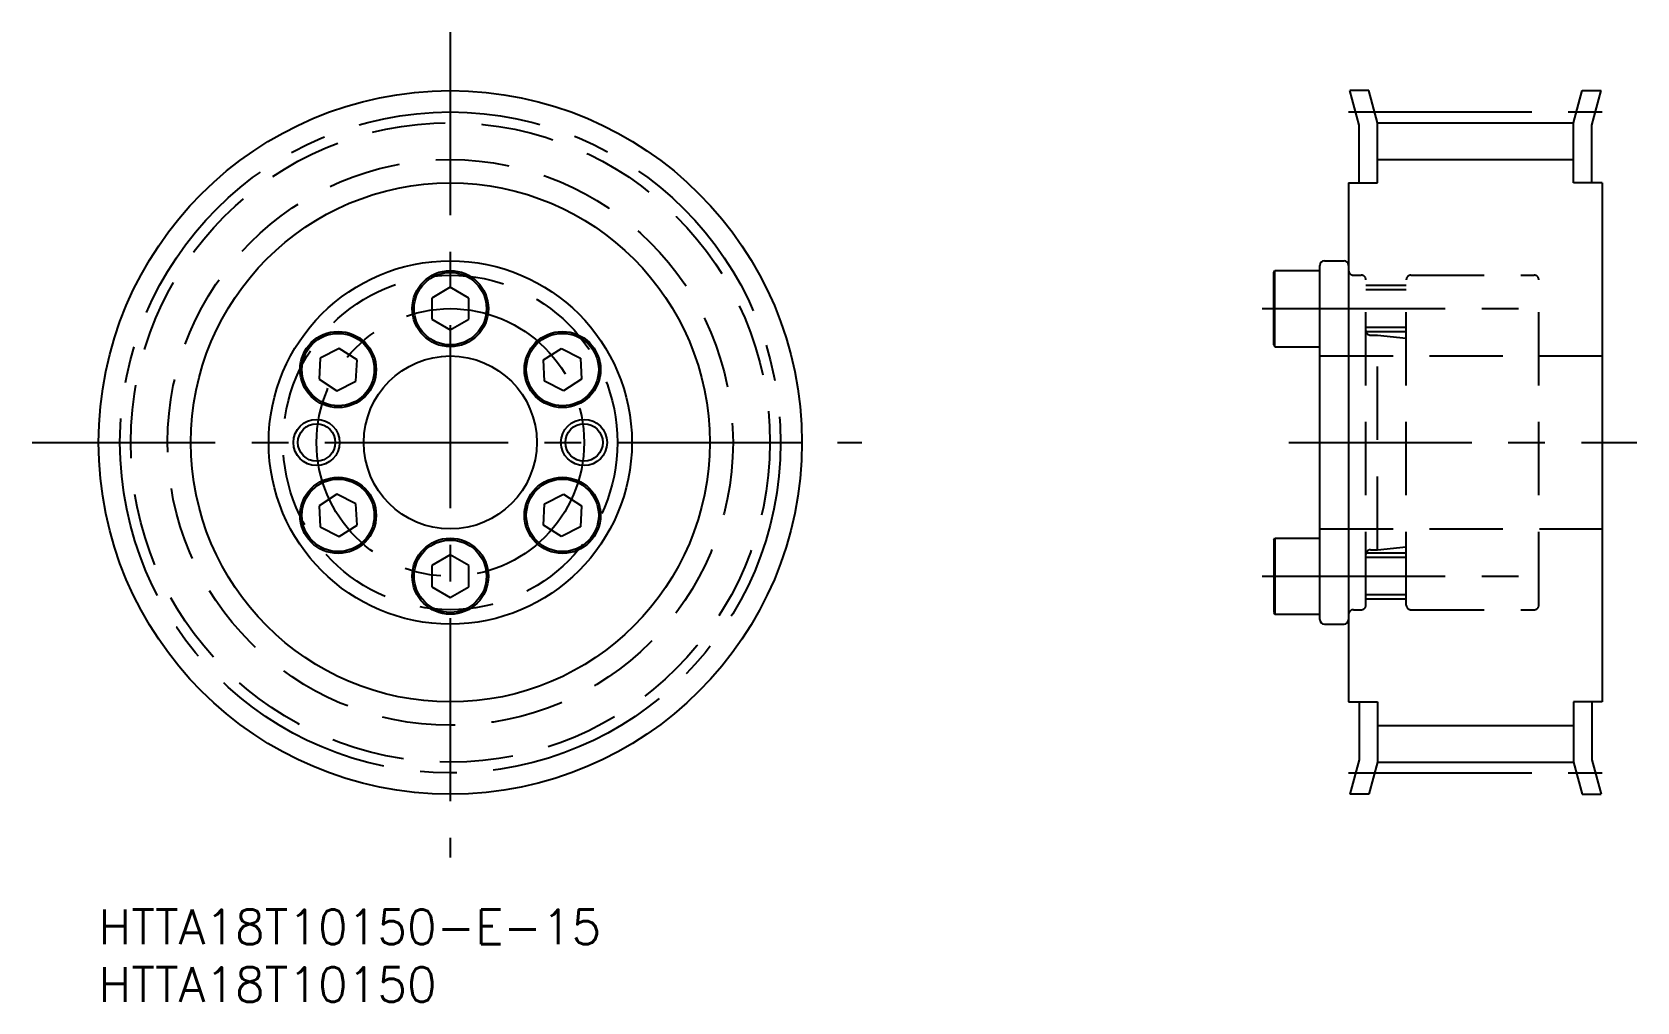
# Model space of a CAD drawing. Extents: x -6 to 133, y -8 to 76.
import ezdxf

# ---------------------------------------------------------------- set-up
doc = ezdxf.new("R2010")
doc.units = 0
doc.header["$LTSCALE"] = 0.5
doc.linetypes.add('CENTER', pattern=[50.8, 31.75, -6.35, 6.35, -6.35])
doc.linetypes.add('DASHED', pattern=[19.05, 12.7, -6.35])
for name, color, linetype in [('MSM_CENTER', 1, 'CENTER'), ('MSM_CONTINUOUS', 7, 'CONTINUOUS'), ('MSM_DASHED', 4, 'DASHED'), ('MSM_NARROW', 5, 'CONTINUOUS'), ('MSM_PART_NUMBER', 7, 'CONTINUOUS')]:
    doc.layers.add(name, color=color, linetype=linetype)
doc.styles.get("Standard").update_dxf_attribs({"font": 'txt.shx', "height": 3, "bigfont": 'bigfont.shx'})

# ---------------------------------------------------------------- blocks, each defined once
blk = doc.blocks.new('*U2')
at = {"layer": 'MSM_PART_NUMBER'}
blk.add_text('HTTA18T10150-E-15', height=3, dxfattribs=at).set_placement((0, -3))
blk = doc.blocks.new('*U3')
at = {"layer": 'MSM_PART_NUMBER'}
blk.add_text('HTTA18T10150', height=3, dxfattribs=at).set_placement((0, -8))

msp = doc.modelspace()

# ---------------------------------------------------------------- linework, layer by layer
at = {"layer": 'MSM_CENTER'}
for p, q in [((30.5, 76.08), (30.5, 4.53)), ((108.41, 69.15), (130.41, 69.15)), ((100.91, 52.1), (125.91, 52.1)), ((-5.77, 40.5), (66.18, 40.5)), ((103.21, 40.5), (133.41, 40.5)), ((100.91, 28.9), (125.91, 28.9)), ((108.41, 11.85), (130.41, 11.85))]:
    msp.add_line(p, q, dxfattribs=at)
for radius in [28.65, 11.6]:
    msp.add_circle((30.5, 40.5), radius, dxfattribs=at)
at = {"layer": 'MSM_CONTINUOUS'}
for p, q in [((109.31, 68.01), (108.51, 71)), ((110.17, 71), (108.51, 71)), ((110.91, 68.22), (110.17, 71)), ((127.91, 68.22), (128.65, 71)), ((128.65, 71), (130.31, 71)), ((129.51, 68.01), (130.31, 71)), ((110.91, 63), (110.91, 68.22)), ((110.91, 68.22), (127.91, 68.22)), ((127.91, 63), (127.91, 68.22)), ((109.31, 63), (109.31, 68.01)), ((129.51, 63), (129.51, 68.01)), ((108.41, 63), (108.41, 18)), ((108.41, 63), (110.91, 63)), ((130.41, 63), (127.91, 63)), ((130.41, 63), (130.41, 18)), ((105.91, 25.15), (105.91, 55.85)), ((106.31, 56.25), (108.01, 56.25)), ((101.91, 55.24), (102, 55.4)), ((101.91, 48.96), (101.91, 55.24)), ((102, 48.8), (102, 55.4)), ((102, 55.4), (105.91, 55.4)), ((30.5, 53.95), (28.9, 53.02)), ((28.9, 53.02), (28.9, 51.18)), ((32.1, 53.02), (30.5, 53.95)), ((31.3, 53.49), (31.3, 53.49)), ((31.7, 53.25), (31.7, 53.25)), ((32.1, 51.18), (32.1, 53.02)), ((28.9, 51.18), (30.5, 50.25)), ((30.5, 50.25), (32.1, 51.18)), ((101.91, 48.96), (102, 48.8)), ((102, 48.8), (105.91, 48.8)), ((19.22, 47.82), (19.13, 45.98)), ((20.87, 48.66), (19.22, 47.82)), ((22.42, 47.66), (20.87, 48.66)), ((22.32, 45.81), (22.42, 47.66)), ((38.58, 47.66), (40.13, 48.66)), ((38.68, 45.81), (38.58, 47.66)), ((40.13, 48.66), (41.78, 47.82)), ((41.78, 47.82), (41.87, 45.98)), ((19.13, 45.98), (20.67, 44.97)), ((41.87, 45.98), (40.33, 44.97)), ((20.67, 44.97), (22.32, 45.81)), ((40.33, 44.97), (38.68, 45.81)), ((20.67, 36.03), (19.13, 35.02)), ((19.13, 35.02), (19.22, 33.18)), ((22.32, 35.19), (20.67, 36.03)), ((22.42, 33.34), (22.32, 35.19)), ((38.58, 33.34), (38.68, 35.19)), ((38.68, 35.19), (40.33, 36.03)), ((40.33, 36.03), (41.87, 35.02)), ((41.87, 35.02), (41.78, 33.18)), ((19.22, 33.18), (20.87, 32.34)), ((20.87, 32.34), (22.42, 33.34)), ((40.13, 32.34), (38.58, 33.34)), ((41.78, 33.18), (40.13, 32.34)), ((101.91, 32.04), (102, 32.2)), ((101.91, 32.04), (101.91, 25.76)), ((102, 32.2), (105.91, 32.2)), ((102, 32.2), (102, 25.6)), ((30.5, 30.75), (28.9, 29.82)), ((32.1, 29.82), (30.5, 30.75)), ((28.9, 29.82), (28.9, 27.98)), ((32.1, 27.98), (32.1, 29.82)), ((28.9, 27.98), (30.5, 27.05)), ((30.5, 27.05), (32.1, 27.98)), ((101.91, 25.76), (102, 25.6)), ((102, 25.6), (105.91, 25.6)), ((106.31, 24.75), (108.01, 24.75)), ((108.41, 18), (110.91, 18)), ((109.31, 18), (109.31, 12.99)), ((110.91, 18), (110.91, 12.77)), ((127.91, 18), (127.91, 12.77)), ((130.41, 18), (127.91, 18)), ((129.51, 18), (129.51, 12.99)), ((109.31, 12.99), (108.51, 10)), ((110.91, 12.77), (110.17, 10)), ((110.91, 12.77), (127.91, 12.77)), ((127.91, 12.77), (128.65, 10)), ((129.51, 12.99), (130.31, 10)), ((110.17, 10), (108.51, 10)), ((128.65, 10), (130.31, 10))]:
    msp.add_line(p, q, dxfattribs=at)
for centre, radius in [((30.5, 40.5), 30.5), ((30.5, 40.5), 22.5), ((30.5, 40.5), 15.75), ((30.5, 52.1), 3.3), ((30.5, 52.1), 3.14), ((20.77, 46.82), 3.3), ((40.23, 46.82), 3.3), ((20.77, 46.82), 3.14), ((40.23, 46.82), 3.14), ((30.5, 40.5), 7.5), ((18.9, 40.5), 1.62), ((42.1, 40.5), 1.62), ((20.77, 34.18), 3.3), ((20.77, 34.18), 3.14), ((40.23, 34.18), 3.3), ((40.23, 34.18), 3.14), ((30.5, 28.9), 3.3), ((30.5, 28.9), 3.14)]:
    msp.add_circle(centre, radius, dxfattribs=at)
for centre, start, end in [((106.31, 55.85), 90, 180), ((108.01, 55.85), 0, 90), ((106.31, 25.15), 180, 270), ((108.01, 25.15), 270, 0)]:
    msp.add_arc(centre, 0.4, start, end, dxfattribs=at)
at = {"layer": 'MSM_DASHED'}
for p, q in [((108.82, 55), (109.51, 55)), ((109.91, 26.4), (109.91, 54.6)), ((113.41, 26.4), (113.41, 54.6)), ((113.81, 55), (124.51, 55)), ((124.91, 26.4), (124.91, 54.6)), ((113.41, 54.1), (109.91, 54.1)), ((113.41, 53.72), (109.91, 53.72)), ((113.41, 50.48), (109.91, 50.48)), ((113.41, 50.1), (109.93, 50.1)), ((110.32, 49.8), (110.91, 49.8)), ((110.91, 49.8), (113.41, 49.55)), ((110.91, 31.2), (110.91, 49.8)), ((105.91, 48), (130.41, 48)), ((105.91, 33), (130.41, 33)), ((113.41, 30.9), (109.93, 30.9)), ((110.32, 31.2), (110.91, 31.2)), ((110.91, 31.2), (113.41, 31.45)), ((113.41, 30.52), (109.91, 30.52)), ((113.41, 27.28), (109.91, 27.28)), ((113.41, 26.9), (109.91, 26.9)), ((108.82, 26), (109.51, 26)), ((113.81, 26), (124.51, 26))]:
    msp.add_line(p, q, dxfattribs=at)
for radius in [27.72, 24.52, 14.5]:
    msp.add_circle((30.5, 40.5), radius, dxfattribs=at)
for centre, radius, start, end in [((108.82, 55.41), 0.41, 180, 270), ((109.51, 54.6), 0.4, 0, 90), ((113.81, 54.6), 0.4, 90, 180), ((124.51, 54.6), 0.4, 0, 90), ((110.32, 50.21), 0.41, 180, 270), ((110.32, 30.79), 0.41, 90, 180), ((108.82, 25.59), 0.41, 90, 180), ((109.51, 26.4), 0.4, 270, 0), ((113.81, 26.4), 0.4, 180, 270), ((124.51, 26.4), 0.4, 270, 0)]:
    msp.add_arc(centre, radius, start, end, dxfattribs=at)
at = {"layer": 'MSM_NARROW'}
for p, q in [((110.91, 65.02), (127.91, 65.02)), ((110.91, 15.97), (127.91, 15.97))]:
    msp.add_line(p, q, dxfattribs=at)
for centre in [(18.9, 40.5), (42.1, 40.5)]:
    msp.add_circle(centre, 2, dxfattribs=at)

# ---------------------------------------------------------------- block references
at = {"layer": 'MSM_CONTINUOUS'}
for name in ['*U2', '*U3']:
    msp.add_blockref(name, (0, 0), dxfattribs=at)

doc.saveas('drawing.dxf')
